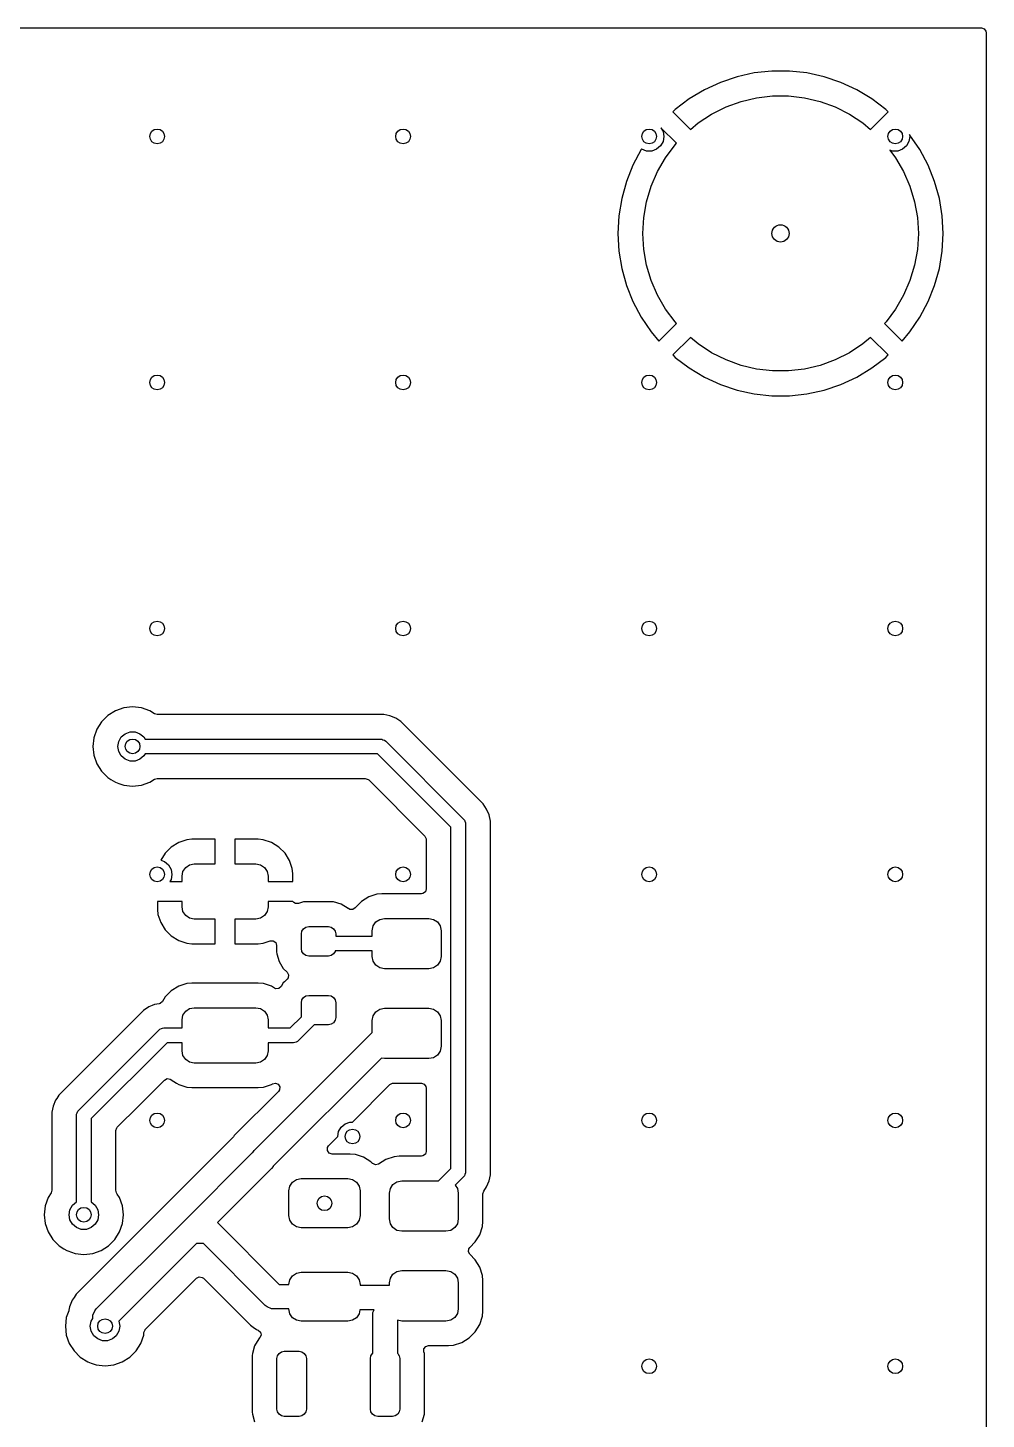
# Model space of a CAD drawing. Extents: x 4.39 to 6.32, y -5.3 to -3.37.
# Drawn here: x 5.553 to 6.32, y -4.48 to -3.366 of the extents above; entities that cross this region are included whole.
import ezdxf

# ---------------------------------------------------------------- set-up
doc = ezdxf.new("R2010")
doc.units = 0
doc.header["$MEASUREMENT"] = 0
doc.layers.add('BLACK', color=7, linetype='CONTINUOUS')

msp = doc.modelspace()

# ---------------------------------------------------------------- linework, layer by layer
at = {"layer": 'BLACK', "linetype": 'CONTINUOUS'}
for p, q in [((4.3945, -3.3662), (6.3158, -3.3662)), ((6.3158, -3.3662), (6.3181, -3.3669)), ((6.3181, -3.3669), (6.3195, -3.3689)), ((6.3195, -3.3689), (6.3197, -3.3701)), ((6.3197, -3.3701), (6.3197, -5.2914)), ((6.1203, -3.4053), (6.107, -3.4098)), ((6.1341, -3.4023), (6.1203, -3.4053)), ((6.1203, -3.4053), (6.1203, -3.4053)), ((6.1481, -3.4008), (6.1341, -3.4023)), ((6.1622, -3.4008), (6.1481, -3.4008)), ((6.1762, -3.4023), (6.1622, -3.4008)), ((6.1899, -3.4053), (6.1762, -3.4023)), ((6.1762, -3.4023), (6.1762, -3.4023)), ((6.2033, -3.4098), (6.1899, -3.4053)), ((6.0942, -3.4158), (6.0821, -3.423)), ((6.107, -3.4098), (6.0942, -3.4158)), ((6.2161, -3.4158), (6.2033, -3.4098)), ((6.2281, -3.423), (6.2161, -3.4158)), ((6.0821, -3.423), (6.0709, -3.4315)), ((6.0821, -3.423), (6.0821, -3.423)), ((6.1, -3.4352), (6.1115, -3.4295)), ((6.1115, -3.4295), (6.1235, -3.4251)), ((6.1235, -3.4251), (6.136, -3.4221)), ((6.136, -3.4221), (6.1487, -3.4207)), ((6.1487, -3.4207), (6.1615, -3.4207)), ((6.1615, -3.4207), (6.1743, -3.4221)), ((6.1743, -3.4221), (6.1867, -3.4251)), ((6.1867, -3.4251), (6.1988, -3.4295)), ((6.1988, -3.4295), (6.2102, -3.4352)), ((6.2394, -3.4315), (6.2281, -3.423)), ((6.2281, -3.423), (6.2281, -3.423)), ((6.0709, -3.4315), (6.0689, -3.4334)), ((6.0689, -3.4334), (6.0831, -3.4475)), ((6.0709, -3.4315), (6.0709, -3.4315)), ((6.0893, -3.4423), (6.1, -3.4352)), ((6.2102, -3.4352), (6.2209, -3.4423)), ((6.2272, -3.4475), (6.2413, -3.4334)), ((6.2413, -3.4334), (6.2394, -3.4315)), ((6.0719, -3.4586), (6.0593, -3.4461)), ((6.0593, -3.4461), (6.0611, -3.4491)), ((6.0611, -3.4491), (6.0618, -3.4531)), ((6.0831, -3.4475), (6.0893, -3.4423)), ((6.2209, -3.4423), (6.2272, -3.4475)), ((6.2587, -3.452), (6.2584, -3.4516)), ((6.2584, -3.4516), (6.2587, -3.4531)), ((6.2666, -3.4636), (6.2587, -3.452)), ((6.2587, -3.452), (6.2587, -3.452)), ((6.059, -3.4607), (6.0559, -3.4634)), ((6.0611, -3.4572), (6.059, -3.4607)), ((6.0618, -3.4531), (6.0611, -3.4572)), ((6.063, -3.4701), (6.0707, -3.4599)), ((6.0707, -3.4599), (6.0719, -3.4586)), ((6.2559, -3.4607), (6.2528, -3.4634)), ((6.2579, -3.4572), (6.2559, -3.4607)), ((6.2587, -3.4531), (6.2579, -3.4572)), ((6.0436, -3.4636), (6.037, -3.4761)), ((6.0439, -3.4632), (6.0436, -3.4636)), ((6.0441, -3.4634), (6.0439, -3.4632)), ((6.0479, -3.4648), (6.0441, -3.4634)), ((6.0521, -3.4648), (6.0479, -3.4648)), ((6.0559, -3.4634), (6.0521, -3.4648)), ((6.0566, -3.4812), (6.063, -3.4701)), ((6.2448, -3.4648), (6.2427, -3.464)), ((6.2427, -3.464), (6.2472, -3.4701)), ((6.2489, -3.4648), (6.2448, -3.4648)), ((6.2472, -3.4701), (6.2536, -3.4812)), ((6.2528, -3.4634), (6.2489, -3.4648)), ((6.2732, -3.4761), (6.2666, -3.4636)), ((6.037, -3.4761), (6.0318, -3.4892)), ((6.0515, -3.493), (6.0566, -3.4812)), ((6.2536, -3.4812), (6.2587, -3.493)), ((6.2784, -3.4892), (6.2732, -3.4761)), ((6.0318, -3.4892), (6.028, -3.5027)), ((6.0318, -3.4892), (6.0318, -3.4892)), ((6.0479, -3.5053), (6.0515, -3.493)), ((6.2587, -3.493), (6.2624, -3.5053)), ((6.2822, -3.5027), (6.2784, -3.4892)), ((6.2784, -3.4892), (6.2784, -3.4892)), ((6.028, -3.5027), (6.0258, -3.5166)), ((6.0456, -3.5179), (6.0479, -3.5053)), ((6.2624, -3.5053), (6.2646, -3.5179)), ((6.2845, -3.5166), (6.2822, -3.5027)), ((6.0258, -3.5166), (6.025, -3.5307)), ((6.0449, -3.5307), (6.0456, -3.5179)), ((6.2646, -3.5179), (6.2654, -3.5307)), ((6.2852, -3.5307), (6.2845, -3.5166)), ((6.025, -3.5307), (6.0258, -3.5448)), ((6.0456, -3.5435), (6.0449, -3.5307)), ((6.2654, -3.5307), (6.2646, -3.5435)), ((6.2845, -3.5448), (6.2852, -3.5307)), ((6.0258, -3.5448), (6.028, -3.5587)), ((6.0479, -3.5561), (6.0456, -3.5435)), ((6.2646, -3.5435), (6.2624, -3.5561)), ((6.2822, -3.5587), (6.2845, -3.5448)), ((6.028, -3.5587), (6.0318, -3.5723)), ((6.0515, -3.5684), (6.0479, -3.5561)), ((6.2624, -3.5561), (6.2587, -3.5684)), ((6.2784, -3.5723), (6.2822, -3.5587)), ((6.0318, -3.5723), (6.0318, -3.5723)), ((6.0318, -3.5723), (6.037, -3.5853)), ((6.0566, -3.5802), (6.0515, -3.5684)), ((6.2587, -3.5684), (6.2536, -3.5802)), ((6.2732, -3.5853), (6.2784, -3.5723)), ((6.2784, -3.5723), (6.2784, -3.5723)), ((6.037, -3.5853), (6.0436, -3.5978)), ((6.063, -3.5913), (6.0566, -3.5802)), ((6.2536, -3.5802), (6.2472, -3.5913)), ((6.2666, -3.5978), (6.2732, -3.5853)), ((6.0707, -3.6016), (6.063, -3.5913)), ((6.2472, -3.5913), (6.2396, -3.6016)), ((6.0436, -3.5978), (6.0515, -3.6094)), ((6.0578, -3.6169), (6.0719, -3.6028)), ((6.0719, -3.6028), (6.0707, -3.6016)), ((6.2396, -3.6016), (6.2384, -3.6028)), ((6.2384, -3.6028), (6.2524, -3.6169)), ((6.2587, -3.6094), (6.2666, -3.5978)), ((6.0515, -3.6094), (6.0515, -3.6094)), ((6.0515, -3.6094), (6.0578, -3.6169)), ((6.0831, -3.6139), (6.0689, -3.628)), ((6.0893, -3.6191), (6.0831, -3.6139)), ((6.2272, -3.6139), (6.2209, -3.6191)), ((6.2413, -3.628), (6.2272, -3.6139)), ((6.2524, -3.6169), (6.2587, -3.6094)), ((6.2587, -3.6094), (6.2587, -3.6094)), ((6.0689, -3.628), (6.0709, -3.6299)), ((6.0709, -3.6299), (6.0821, -3.6384)), ((6.1, -3.6262), (6.0893, -3.6191)), ((6.1115, -3.6319), (6.1, -3.6262)), ((6.2102, -3.6262), (6.1988, -3.6319)), ((6.2209, -3.6191), (6.2102, -3.6262)), ((6.2281, -3.6384), (6.2394, -3.6299)), ((6.2394, -3.6299), (6.2413, -3.628)), ((6.0821, -3.6384), (6.0821, -3.6384)), ((6.0821, -3.6384), (6.0942, -3.6457)), ((6.1235, -3.6363), (6.1115, -3.6319)), ((6.136, -3.6393), (6.1235, -3.6363)), ((6.1487, -3.6408), (6.136, -3.6393)), ((6.1615, -3.6408), (6.1487, -3.6408)), ((6.1743, -3.6393), (6.1615, -3.6408)), ((6.1867, -3.6363), (6.1743, -3.6393)), ((6.1988, -3.6319), (6.1867, -3.6363)), ((6.2161, -3.6457), (6.2281, -3.6384)), ((6.2281, -3.6384), (6.2281, -3.6384)), ((6.0942, -3.6457), (6.107, -3.6516)), ((6.107, -3.6516), (6.1203, -3.6561)), ((6.1899, -3.6561), (6.2033, -3.6516)), ((6.2033, -3.6516), (6.2161, -3.6457)), ((6.1203, -3.6561), (6.1341, -3.6591)), ((6.1341, -3.6591), (6.1341, -3.6591)), ((6.1341, -3.6591), (6.1481, -3.6606)), ((6.1481, -3.6606), (6.1622, -3.6606)), ((6.1622, -3.6606), (6.1762, -3.6591)), ((6.1762, -3.6591), (6.1899, -3.6561)), ((6.1899, -3.6561), (6.1899, -3.6561)), ((5.6168, -3.9165), (5.6118, -3.9216)), ((5.6229, -3.9128), (5.6168, -3.9165)), ((5.6296, -3.9104), (5.6229, -3.9128)), ((5.6229, -3.9128), (5.6229, -3.9128)), ((5.6366, -3.9096), (5.6296, -3.9104)), ((5.6296, -3.9104), (5.6296, -3.9104)), ((5.6437, -3.9104), (5.6366, -3.9096)), ((5.6504, -3.9128), (5.6437, -3.9104)), ((5.6437, -3.9104), (5.6437, -3.9104)), ((5.6541, -3.9151), (5.6504, -3.9128)), ((5.6562, -3.9157), (5.6541, -3.9151)), ((5.8376, -3.9157), (5.6562, -3.9157)), ((5.8425, -3.9167), (5.8376, -3.9157)), ((5.8472, -3.9186), (5.8425, -3.9167)), ((5.8425, -3.9167), (5.8425, -3.9167)), ((5.8425, -3.9167), (5.8425, -3.9167)), ((5.8481, -3.9193), (5.8472, -3.9186)), ((5.8514, -3.9214), (5.8481, -3.9193)), ((5.608, -3.9276), (5.6057, -3.9343)), ((5.6118, -3.9216), (5.608, -3.9276)), ((5.608, -3.9276), (5.608, -3.9276)), ((5.6307, -3.9311), (5.6346, -3.9297)), ((5.6346, -3.9297), (5.6387, -3.9297)), ((5.6387, -3.9297), (5.6425, -3.9311)), ((5.9171, -3.9872), (5.8514, -3.9214)), ((5.6057, -3.9343), (5.6049, -3.9413)), ((5.6049, -3.9413), (5.6057, -3.9484)), ((5.6057, -3.9343), (5.6057, -3.9343)), ((5.6248, -3.9413), (5.6255, -3.9373)), ((5.6255, -3.9454), (5.6248, -3.9413)), ((5.6255, -3.9373), (5.6276, -3.9337)), ((5.6276, -3.9337), (5.6307, -3.9311)), ((5.6425, -3.9311), (5.6457, -3.9337)), ((5.6457, -3.9337), (5.6466, -3.9354)), ((5.6466, -3.9354), (5.835, -3.9354)), ((5.835, -3.9354), (5.8362, -3.9355)), ((5.8362, -3.9355), (5.8369, -3.9359)), ((5.8369, -3.9359), (5.8383, -3.9364)), ((5.8383, -3.9364), (5.8392, -3.9372)), ((5.8392, -3.9372), (5.9014, -3.9994)), ((5.6057, -3.9484), (5.6057, -3.9484)), ((5.6057, -3.9484), (5.608, -3.9551)), ((5.6276, -3.9489), (5.6255, -3.9454)), ((5.6307, -3.9516), (5.6276, -3.9489)), ((5.6346, -3.953), (5.6307, -3.9516)), ((5.6387, -3.953), (5.6346, -3.953)), ((5.6425, -3.9516), (5.6387, -3.953)), ((5.6457, -3.9489), (5.6425, -3.9516)), ((5.6466, -3.9472), (5.6457, -3.9489)), ((5.8326, -3.9472), (5.6466, -3.9472)), ((5.8913, -4.006), (5.8326, -3.9472)), ((5.608, -3.9551), (5.608, -3.9551)), ((5.608, -3.9551), (5.6118, -3.9611)), ((5.6118, -3.9611), (5.6118, -3.9611)), ((5.6118, -3.9611), (5.6168, -3.9661)), ((5.6168, -3.9661), (5.6168, -3.9661)), ((5.6168, -3.9661), (5.6168, -3.9661)), ((5.6168, -3.9661), (5.6193, -3.9677)), ((5.6193, -3.9677), (5.6229, -3.9699)), ((5.6229, -3.9699), (5.6255, -3.9709)), ((5.6255, -3.9709), (5.6296, -3.9723)), ((5.6296, -3.9723), (5.6296, -3.9723)), ((5.6296, -3.9723), (5.6296, -3.9723)), ((5.6296, -3.9723), (5.6366, -3.9731)), ((5.6366, -3.9731), (5.6437, -3.9723)), ((5.6437, -3.9723), (5.6504, -3.9699)), ((5.6504, -3.9699), (5.6541, -3.9675)), ((5.6541, -3.9675), (5.6562, -3.9669)), ((5.6562, -3.9669), (5.8228, -3.9669)), ((5.8228, -3.9669), (5.8251, -3.9677)), ((5.8251, -3.9677), (5.8256, -3.9681)), ((5.8256, -3.9681), (5.8705, -4.013)), ((5.9199, -3.9914), (5.9171, -3.9872)), ((5.9219, -3.9961), (5.9199, -3.9914)), ((5.9229, -4.001), (5.9219, -3.9961)), ((5.8913, -4.2791), (5.8913, -4.006)), ((5.9014, -3.9994), (5.9022, -4.0003)), ((5.9022, -4.0003), (5.9025, -4.001)), ((5.9025, -4.001), (5.903, -4.0024)), ((5.903, -4.0024), (5.9031, -4.0035)), ((5.9031, -4.0035), (5.9031, -4.2816)), ((5.9229, -4.2841), (5.9229, -4.001)), ((5.6735, -4.0181), (5.6676, -4.0218)), ((5.68, -4.016), (5.6735, -4.0181)), ((5.6841, -4.0156), (5.68, -4.016)), ((5.68, -4.016), (5.68, -4.016)), ((5.7028, -4.0156), (5.6841, -4.0156)), ((5.7028, -4.0352), (5.7028, -4.0156)), ((5.7028, -4.0156), (5.7028, -4.0156)), ((5.7372, -4.0156), (5.7185, -4.0156)), ((5.7185, -4.0156), (5.7185, -4.0156)), ((5.7185, -4.0156), (5.7185, -4.0352)), ((5.7412, -4.016), (5.7372, -4.0156)), ((5.7478, -4.0181), (5.7412, -4.016)), ((5.7537, -4.0218), (5.7478, -4.0181)), ((5.8705, -4.013), (5.8716, -4.0152)), ((5.8716, -4.0152), (5.8716, -4.0158)), ((5.8716, -4.0158), (5.8716, -4.0553)), ((5.6627, -4.0266), (5.6592, -4.0324)), ((5.6676, -4.0218), (5.6627, -4.0266)), ((5.7586, -4.0266), (5.7537, -4.0218)), ((5.7622, -4.0325), (5.7586, -4.0266)), ((5.6592, -4.0324), (5.6622, -4.0335)), ((5.6622, -4.0335), (5.6653, -4.0361)), ((5.6653, -4.0361), (5.6674, -4.0397)), ((5.6674, -4.0397), (5.6681, -4.0437)), ((5.6762, -4.0451), (5.6769, -4.0413)), ((5.6769, -4.0413), (5.6791, -4.0381)), ((5.6791, -4.0381), (5.6823, -4.036)), ((5.6823, -4.036), (5.686, -4.0352)), ((5.686, -4.0352), (5.7028, -4.0352)), ((5.7185, -4.0352), (5.7352, -4.0352)), ((5.7352, -4.0352), (5.739, -4.036)), ((5.739, -4.036), (5.7422, -4.0381)), ((5.7422, -4.0381), (5.7443, -4.0413)), ((5.7443, -4.0413), (5.7451, -4.0451)), ((5.7644, -4.0391), (5.7622, -4.0325)), ((5.7648, -4.0431), (5.7644, -4.0391)), ((5.7644, -4.0391), (5.7644, -4.0391)), ((5.6674, -4.0477), (5.6664, -4.0495)), ((5.6664, -4.0495), (5.6762, -4.0495)), ((5.6681, -4.0437), (5.6674, -4.0477)), ((5.6762, -4.0495), (5.6762, -4.0451)), ((5.7451, -4.0451), (5.7451, -4.0495)), ((5.7451, -4.0495), (5.7648, -4.0495)), ((5.7648, -4.0495), (5.7648, -4.0431)), ((5.7648, -4.0495), (5.7648, -4.0495)), ((5.8256, -4.0618), (5.8197, -4.0654)), ((5.8322, -4.0596), (5.8256, -4.0618)), ((5.8362, -4.0592), (5.8322, -4.0596)), ((5.8322, -4.0596), (5.8322, -4.0596)), ((5.8677, -4.0592), (5.8362, -4.0592)), ((5.8689, -4.059), (5.8677, -4.0592)), ((5.8709, -4.0576), (5.8689, -4.059)), ((5.8716, -4.0553), (5.8709, -4.0576)), ((5.6762, -4.0653), (5.6565, -4.0653)), ((5.6565, -4.0653), (5.6565, -4.0653)), ((5.6565, -4.0653), (5.6565, -4.0717)), ((5.6565, -4.0717), (5.6569, -4.0757)), ((5.6762, -4.0697), (5.6762, -4.0653)), ((5.6769, -4.0735), (5.6762, -4.0697)), ((5.6791, -4.0766), (5.6769, -4.0735)), ((5.7443, -4.0735), (5.7422, -4.0766)), ((5.7451, -4.0697), (5.7443, -4.0735)), ((5.7648, -4.0653), (5.7451, -4.0653)), ((5.7451, -4.0653), (5.7451, -4.0697)), ((5.7656, -4.0661), (5.7648, -4.0653)), ((5.767, -4.067), (5.7656, -4.0661)), ((5.7694, -4.067), (5.767, -4.067)), ((5.7735, -4.0658), (5.7694, -4.067)), ((5.7745, -4.0658), (5.7735, -4.0658)), ((5.7735, -4.0658), (5.7735, -4.0658)), ((5.775, -4.0657), (5.7745, -4.0658)), ((5.7959, -4.0657), (5.775, -4.0657)), ((5.7964, -4.0658), (5.7959, -4.0657)), ((5.7973, -4.0658), (5.7964, -4.0658)), ((5.8036, -4.0676), (5.7973, -4.0658)), ((5.7973, -4.0658), (5.7973, -4.0658)), ((5.7973, -4.0658), (5.7973, -4.0658)), ((5.809, -4.0709), (5.8036, -4.0676)), ((5.8091, -4.0709), (5.809, -4.0709)), ((5.8093, -4.0711), (5.8091, -4.0709)), ((5.8094, -4.071), (5.8093, -4.0711)), ((5.8104, -4.0717), (5.8094, -4.071)), ((5.8128, -4.0718), (5.8104, -4.0717)), ((5.8147, -4.0705), (5.8128, -4.0718)), ((5.8148, -4.0704), (5.8147, -4.0705)), ((5.8147, -4.0705), (5.8147, -4.0705)), ((5.8147, -4.0705), (5.8147, -4.0705)), ((5.8149, -4.0703), (5.8148, -4.0704)), ((5.8197, -4.0654), (5.8149, -4.0703)), ((5.6569, -4.0757), (5.6569, -4.0757)), ((5.6569, -4.0757), (5.6591, -4.0822)), ((5.6591, -4.0822), (5.6627, -4.0881)), ((5.6823, -4.0788), (5.6791, -4.0766)), ((5.686, -4.0795), (5.6823, -4.0788)), ((5.7028, -4.0795), (5.686, -4.0795)), ((5.7028, -4.0992), (5.7028, -4.0795)), ((5.7352, -4.0795), (5.7185, -4.0795)), ((5.7185, -4.0795), (5.7185, -4.0992)), ((5.739, -4.0788), (5.7352, -4.0795)), ((5.7422, -4.0766), (5.739, -4.0788)), ((5.7734, -4.0872), (5.7753, -4.0859)), ((5.7753, -4.0859), (5.7776, -4.0854)), ((5.7776, -4.0854), (5.7933, -4.0854)), ((5.7933, -4.0854), (5.7956, -4.0859)), ((5.7956, -4.0859), (5.7975, -4.0872)), ((5.8283, -4.0888), (5.8291, -4.085)), ((5.8291, -4.085), (5.8312, -4.0818)), ((5.8312, -4.0818), (5.8344, -4.0797)), ((5.8344, -4.0797), (5.8382, -4.0789)), ((5.8382, -4.0789), (5.8736, -4.0789)), ((5.8736, -4.0789), (5.8774, -4.0797)), ((5.8774, -4.0797), (5.8806, -4.0818)), ((5.8806, -4.0818), (5.8827, -4.085)), ((5.8827, -4.085), (5.8835, -4.0888)), ((5.6627, -4.0881), (5.6676, -4.093)), ((5.6676, -4.093), (5.6735, -4.0966)), ((5.6735, -4.0966), (5.68, -4.0988)), ((5.7412, -4.0988), (5.7468, -4.097)), ((5.7468, -4.097), (5.7492, -4.0969)), ((5.7492, -4.0969), (5.7512, -4.0983)), ((5.7717, -4.0913), (5.7721, -4.0891)), ((5.7717, -4.1031), (5.7717, -4.0913)), ((5.7721, -4.0891), (5.7734, -4.0872)), ((5.7975, -4.0872), (5.7988, -4.0891)), ((5.7988, -4.0891), (5.7992, -4.0913)), ((5.7992, -4.0913), (5.7992, -4.0932)), ((5.7992, -4.0932), (5.8283, -4.0932)), ((5.8283, -4.0932), (5.8283, -4.0888)), ((5.8835, -4.0888), (5.8835, -4.1094)), ((5.68, -4.0988), (5.6841, -4.0992)), ((5.6841, -4.0992), (5.7028, -4.0992)), ((5.7028, -4.0992), (5.7028, -4.0992)), ((5.7185, -4.0992), (5.7185, -4.0992)), ((5.7185, -4.0992), (5.7372, -4.0992)), ((5.7372, -4.0992), (5.7412, -4.0988)), ((5.7412, -4.0988), (5.7412, -4.0988)), ((5.7512, -4.0983), (5.7519, -4.1006)), ((5.7519, -4.1006), (5.7519, -4.1007)), ((5.7519, -4.1007), (5.7519, -4.1057)), ((5.7519, -4.1057), (5.7521, -4.1072)), ((5.7521, -4.1072), (5.7521, -4.1072)), ((5.7521, -4.1072), (5.7521, -4.1072)), ((5.7521, -4.1072), (5.7539, -4.1134)), ((5.7721, -4.1054), (5.7717, -4.1031)), ((5.7734, -4.1073), (5.7721, -4.1054)), ((5.7753, -4.1086), (5.7734, -4.1073)), ((5.7776, -4.1091), (5.7753, -4.1086)), ((5.7933, -4.1091), (5.7776, -4.1091)), ((5.7956, -4.1086), (5.7933, -4.1091)), ((5.7975, -4.1073), (5.7956, -4.1086)), ((5.7988, -4.1054), (5.7975, -4.1073)), ((5.8283, -4.105), (5.7988, -4.105)), ((5.7988, -4.105), (5.7988, -4.1054)), ((5.8283, -4.1094), (5.8283, -4.105)), ((5.7539, -4.1134), (5.7572, -4.119)), ((5.7572, -4.119), (5.7602, -4.122)), ((5.8291, -4.1132), (5.8283, -4.1094)), ((5.8312, -4.1164), (5.8291, -4.1132)), ((5.8344, -4.1185), (5.8312, -4.1164)), ((5.8382, -4.1193), (5.8344, -4.1185)), ((5.8736, -4.1193), (5.8382, -4.1193)), ((5.8774, -4.1185), (5.8736, -4.1193)), ((5.8806, -4.1164), (5.8774, -4.1185)), ((5.8827, -4.1132), (5.8806, -4.1164)), ((5.8835, -4.1094), (5.8827, -4.1132)), ((5.68, -4.1311), (5.6735, -4.1333)), ((5.6841, -4.1307), (5.68, -4.1311)), ((5.68, -4.1311), (5.68, -4.1311)), ((5.7372, -4.1307), (5.6841, -4.1307)), ((5.7413, -4.1311), (5.7372, -4.1307)), ((5.7478, -4.1333), (5.7413, -4.1311)), ((5.7413, -4.1311), (5.7413, -4.1311)), ((5.7572, -4.1306), (5.7555, -4.1334)), ((5.7581, -4.1297), (5.7572, -4.1306)), ((5.7602, -4.1276), (5.7581, -4.1297)), ((5.7602, -4.122), (5.7613, -4.1242)), ((5.761, -4.1266), (5.7602, -4.1276)), ((5.7613, -4.1242), (5.761, -4.1266)), ((5.6627, -4.1418), (5.6605, -4.1454)), ((5.6676, -4.1369), (5.6627, -4.1418)), ((5.6735, -4.1333), (5.6676, -4.1369)), ((5.7501, -4.1347), (5.7478, -4.1333)), ((5.7513, -4.1352), (5.7501, -4.1347)), ((5.7537, -4.135), (5.7513, -4.1352)), ((5.7555, -4.1334), (5.7537, -4.135)), ((5.7721, -4.1442), (5.7734, -4.1423)), ((5.7734, -4.1423), (5.7753, -4.141)), ((5.7753, -4.141), (5.7776, -4.1406)), ((5.7776, -4.1406), (5.7933, -4.1406)), ((5.7933, -4.1406), (5.7956, -4.141)), ((5.7956, -4.141), (5.7975, -4.1423)), ((5.7975, -4.1423), (5.7988, -4.1442)), ((5.6454, -4.1526), (5.5777, -4.2203)), ((5.6496, -4.1498), (5.6454, -4.1526)), ((5.6523, -4.1487), (5.6496, -4.1498)), ((5.6542, -4.1479), (5.6523, -4.1487)), ((5.6579, -4.1472), (5.6542, -4.1479)), ((5.6586, -4.147), (5.6579, -4.1472)), ((5.6605, -4.1454), (5.6586, -4.147)), ((5.6769, -4.1565), (5.6791, -4.1533)), ((5.6791, -4.1533), (5.6823, -4.1511)), ((5.6823, -4.1511), (5.686, -4.1504)), ((5.686, -4.1504), (5.7352, -4.1504)), ((5.7352, -4.1504), (5.739, -4.1511)), ((5.739, -4.1511), (5.7422, -4.1533)), ((5.7422, -4.1533), (5.7443, -4.1565)), ((5.7717, -4.1465), (5.7721, -4.1442)), ((5.7717, -4.1578), (5.7717, -4.1465)), ((5.7988, -4.1442), (5.7992, -4.1465)), ((5.7992, -4.1465), (5.7992, -4.1583)), ((5.8312, -4.1537), (5.8344, -4.1515)), ((5.8344, -4.1515), (5.8382, -4.1508)), ((5.8382, -4.1508), (5.8736, -4.1508)), ((5.8736, -4.1508), (5.8774, -4.1515)), ((5.8774, -4.1515), (5.8806, -4.1537)), ((5.6762, -4.1602), (5.6769, -4.1565)), ((5.6762, -4.1666), (5.6762, -4.1602)), ((5.7443, -4.1565), (5.7451, -4.1602)), ((5.7451, -4.1602), (5.7451, -4.1666)), ((5.7628, -4.1666), (5.7717, -4.1578)), ((5.782, -4.1642), (5.7694, -4.1767)), ((5.7933, -4.1642), (5.782, -4.1642)), ((5.7956, -4.1637), (5.7933, -4.1642)), ((5.7975, -4.1624), (5.7956, -4.1637)), ((5.7988, -4.1605), (5.7975, -4.1624)), ((5.7992, -4.1583), (5.7988, -4.1605)), ((5.8283, -4.1606), (5.8291, -4.1569)), ((5.8283, -4.1703), (5.8283, -4.1606)), ((5.8291, -4.1569), (5.8312, -4.1537)), ((5.8806, -4.1537), (5.8827, -4.1569)), ((5.8827, -4.1569), (5.8835, -4.1606)), ((5.8835, -4.1606), (5.8835, -4.1813)), ((5.5935, -4.2324), (5.6575, -4.1684)), ((5.6575, -4.1684), (5.6584, -4.1676)), ((5.6584, -4.1676), (5.6597, -4.1671)), ((5.6597, -4.1671), (5.6606, -4.1667)), ((5.6606, -4.1667), (5.6617, -4.1666)), ((5.6617, -4.1666), (5.6762, -4.1666)), ((5.734, -4.2647), (5.8283, -4.1703)), ((5.7451, -4.1666), (5.7628, -4.1666)), ((5.6642, -4.1784), (5.6035, -4.2391)), ((5.6762, -4.1784), (5.6642, -4.1784)), ((5.6762, -4.1848), (5.6762, -4.1784)), ((5.6769, -4.1886), (5.6762, -4.1848)), ((5.7451, -4.1848), (5.7443, -4.1886)), ((5.7653, -4.1784), (5.7451, -4.1784)), ((5.7451, -4.1784), (5.7451, -4.1848)), ((5.7664, -4.1783), (5.7653, -4.1784)), ((5.7674, -4.1779), (5.7664, -4.1783)), ((5.7685, -4.1774), (5.7674, -4.1779)), ((5.7694, -4.1767), (5.7685, -4.1774)), ((5.8827, -4.1851), (5.8806, -4.1883)), ((5.8835, -4.1813), (5.8827, -4.1851)), ((5.6791, -4.1918), (5.6769, -4.1886)), ((5.6823, -4.1939), (5.6791, -4.1918)), ((5.686, -4.1947), (5.6823, -4.1939)), ((5.7352, -4.1947), (5.686, -4.1947)), ((5.739, -4.1939), (5.7352, -4.1947)), ((5.7422, -4.1918), (5.739, -4.1939)), ((5.7443, -4.1886), (5.7422, -4.1918)), ((5.8358, -4.1907), (5.7492, -4.2773)), ((5.8382, -4.1911), (5.8358, -4.1907)), ((5.8736, -4.1911), (5.8382, -4.1911)), ((5.8774, -4.1904), (5.8736, -4.1911)), ((5.8806, -4.1883), (5.8774, -4.1904)), ((5.6413, -4.2291), (5.6622, -4.2083)), ((5.6622, -4.2083), (5.6643, -4.2072)), ((5.6643, -4.2072), (5.6667, -4.2076)), ((5.6667, -4.2076), (5.6674, -4.2081)), ((5.6674, -4.2081), (5.6674, -4.208)), ((5.6674, -4.208), (5.6676, -4.2082)), ((5.6676, -4.2082), (5.6717, -4.2107)), ((5.5777, -4.2203), (5.5759, -4.223)), ((5.6717, -4.2107), (5.6735, -4.2118)), ((5.6735, -4.2118), (5.68, -4.214)), ((5.68, -4.214), (5.6841, -4.2144)), ((5.6841, -4.2144), (5.7372, -4.2144)), ((5.7535, -4.2174), (5.718, -4.2528)), ((5.7372, -4.2144), (5.7413, -4.214)), ((5.7372, -4.2144), (5.7372, -4.2144)), ((5.7413, -4.214), (5.7478, -4.2118)), ((5.7413, -4.214), (5.7413, -4.214)), ((5.7413, -4.214), (5.7413, -4.214)), ((5.7478, -4.2118), (5.7482, -4.2116)), ((5.7482, -4.2116), (5.7487, -4.2113)), ((5.7487, -4.2113), (5.751, -4.2107)), ((5.751, -4.2107), (5.7532, -4.2116)), ((5.7532, -4.2116), (5.7545, -4.2137)), ((5.7543, -4.2161), (5.7535, -4.2174)), ((5.7545, -4.2137), (5.7543, -4.2161)), ((5.8125, -4.2419), (5.8424, -4.212)), ((5.8424, -4.212), (5.8445, -4.2109)), ((5.8445, -4.2109), (5.8452, -4.2108)), ((5.8452, -4.2108), (5.8677, -4.2108)), ((5.8677, -4.2108), (5.87, -4.2116)), ((5.87, -4.2116), (5.8714, -4.2135)), ((5.8714, -4.2135), (5.8716, -4.2147)), ((5.8716, -4.2147), (5.8716, -4.2654)), ((5.573, -4.2291), (5.572, -4.2341)), ((5.5749, -4.2245), (5.573, -4.2291)), ((5.573, -4.2291), (5.573, -4.2291)), ((5.5759, -4.223), (5.5749, -4.2245)), ((5.6244, -4.2461), (5.6413, -4.2291)), ((5.572, -4.2341), (5.572, -4.2965)), ((5.5917, -4.2366), (5.5918, -4.2355)), ((5.5917, -4.3059), (5.5917, -4.2366)), ((5.5918, -4.2355), (5.5922, -4.2346)), ((5.5922, -4.2346), (5.5927, -4.2333)), ((5.5927, -4.2333), (5.5935, -4.2324)), ((5.6035, -4.2391), (5.6035, -4.3059)), ((5.8067, -4.2433), (5.8105, -4.2419)), ((5.8105, -4.2419), (5.8125, -4.2419)), ((5.6232, -4.2488), (5.624, -4.2465)), ((5.6232, -4.2965), (5.6232, -4.2488)), ((5.624, -4.2465), (5.6244, -4.2461)), ((5.7174, -4.2537), (5.7169, -4.2543)), ((5.718, -4.2528), (5.7174, -4.2537)), ((5.7935, -4.2609), (5.8008, -4.2536)), ((5.8008, -4.2535), (5.8015, -4.2495)), ((5.8008, -4.2536), (5.8008, -4.2535)), ((5.8015, -4.2495), (5.8036, -4.246)), ((5.8036, -4.246), (5.8067, -4.2433)), ((5.7169, -4.2543), (5.6648, -4.3064)), ((5.7328, -4.2662), (5.734, -4.2647)), ((5.7926, -4.2624), (5.7935, -4.2609)), ((5.7926, -4.2648), (5.7926, -4.2624)), ((5.794, -4.2668), (5.7926, -4.2648)), ((5.6767, -4.3224), (5.7327, -4.2664)), ((5.7327, -4.2664), (5.7328, -4.2662)), ((5.7328, -4.2662), (5.7328, -4.2662)), ((5.7963, -4.2675), (5.794, -4.2668)), ((5.8108, -4.2675), (5.7963, -4.2675)), ((5.8149, -4.2679), (5.8108, -4.2675)), ((5.8214, -4.2701), (5.8149, -4.2679)), ((5.8273, -4.2737), (5.8214, -4.2701)), ((5.8286, -4.275), (5.8273, -4.2737)), ((5.8288, -4.2752), (5.8286, -4.275)), ((5.831, -4.2761), (5.8288, -4.2752)), ((5.8334, -4.2756), (5.831, -4.2761)), ((5.8394, -4.2719), (5.8334, -4.2756)), ((5.846, -4.2697), (5.8394, -4.2719)), ((5.85, -4.2693), (5.846, -4.2697)), ((5.846, -4.2697), (5.846, -4.2697)), ((5.8677, -4.2693), (5.85, -4.2693)), ((5.8689, -4.2691), (5.8677, -4.2693)), ((5.8709, -4.2677), (5.8689, -4.2691)), ((5.8716, -4.2654), (5.8709, -4.2677)), ((5.7479, -4.279), (5.7045, -4.3224)), ((5.7491, -4.2775), (5.7479, -4.279)), ((5.7492, -4.2773), (5.7491, -4.2775)), ((5.7677, -4.288), (5.7715, -4.2872)), ((5.7715, -4.2872), (5.8089, -4.2872)), ((5.8089, -4.2872), (5.8126, -4.288)), ((5.8815, -4.289), (5.8913, -4.2791)), ((5.9014, -4.2858), (5.8947, -4.2924)), ((5.9022, -4.2849), (5.9014, -4.2858)), ((5.9025, -4.284), (5.9022, -4.2849)), ((5.903, -4.2827), (5.9025, -4.284)), ((5.9031, -4.2816), (5.903, -4.2827)), ((5.9219, -4.2891), (5.9229, -4.2841)), ((5.572, -4.2965), (5.5714, -4.2986)), ((5.6238, -4.2986), (5.6232, -4.2965)), ((5.7616, -4.297), (5.7624, -4.2933)), ((5.7616, -4.3167), (5.7616, -4.297)), ((5.7624, -4.2933), (5.7645, -4.2901)), ((5.7645, -4.2901), (5.7677, -4.288)), ((5.8126, -4.288), (5.8158, -4.2901)), ((5.8158, -4.2901), (5.818, -4.2933)), ((5.818, -4.2933), (5.8187, -4.297)), ((5.8187, -4.297), (5.8187, -4.3167)), ((5.8421, -4.2988), (5.8429, -4.2951)), ((5.8429, -4.2951), (5.845, -4.2919)), ((5.845, -4.2919), (5.8482, -4.2897)), ((5.8482, -4.2897), (5.852, -4.289)), ((5.852, -4.289), (5.8815, -4.289)), ((5.8947, -4.2924), (5.8965, -4.2951)), ((5.8965, -4.2951), (5.8972, -4.2988)), ((5.9169, -4.2994), (5.9176, -4.2972)), ((5.9176, -4.2972), (5.9199, -4.2937)), ((5.9199, -4.2937), (5.9219, -4.2891)), ((5.5667, -4.3091), (5.5659, -4.3161)), ((5.5691, -4.3024), (5.5667, -4.3091)), ((5.5667, -4.3091), (5.5667, -4.3091)), ((5.5714, -4.2986), (5.5691, -4.3024)), ((5.5691, -4.3024), (5.5691, -4.3024)), ((5.5865, -4.3121), (5.5886, -4.3085)), ((5.5886, -4.3085), (5.5917, -4.3059)), ((5.6648, -4.3064), (5.5916, -4.3796)), ((5.6035, -4.3059), (5.6067, -4.3085)), ((5.6067, -4.3085), (5.6087, -4.3121)), ((5.6244, -4.2996), (5.6238, -4.2986)), ((5.6262, -4.3024), (5.6244, -4.2996)), ((5.6286, -4.3091), (5.6262, -4.3024)), ((5.6294, -4.3161), (5.6286, -4.3091)), ((5.8421, -4.3195), (5.8421, -4.2988)), ((5.8972, -4.2988), (5.8972, -4.3195)), ((5.9169, -4.3215), (5.9169, -4.2994)), ((5.5659, -4.3161), (5.5667, -4.3232)), ((5.5858, -4.3161), (5.5865, -4.3121)), ((5.5865, -4.3202), (5.5858, -4.3161)), ((5.5886, -4.3237), (5.5865, -4.3202)), ((5.6087, -4.3202), (5.6067, -4.3237)), ((5.6087, -4.3121), (5.6094, -4.3161)), ((5.6094, -4.3161), (5.6087, -4.3202)), ((5.6286, -4.3232), (5.6294, -4.3161)), ((5.7624, -4.3205), (5.7616, -4.3167)), ((5.7645, -4.3237), (5.7624, -4.3205)), ((5.818, -4.3205), (5.8158, -4.3237)), ((5.8187, -4.3167), (5.818, -4.3205)), ((5.8429, -4.3233), (5.8421, -4.3195)), ((5.8972, -4.3195), (5.8965, -4.3233)), ((5.5667, -4.3232), (5.5667, -4.3232)), ((5.5667, -4.3232), (5.5691, -4.3299)), ((5.5691, -4.3299), (5.5691, -4.3299)), ((5.5691, -4.3299), (5.5728, -4.3359)), ((5.5917, -4.3264), (5.5886, -4.3237)), ((5.5956, -4.3278), (5.5917, -4.3264)), ((5.5997, -4.3278), (5.5956, -4.3278)), ((5.6035, -4.3264), (5.5997, -4.3278)), ((5.6067, -4.3237), (5.6035, -4.3264)), ((5.6076, -4.3915), (5.6767, -4.3224)), ((5.6224, -4.3359), (5.6262, -4.3299)), ((5.6262, -4.3299), (5.6286, -4.3232)), ((5.7045, -4.3224), (5.7539, -4.3719)), ((5.7677, -4.3258), (5.7645, -4.3237)), ((5.7715, -4.3266), (5.7677, -4.3258)), ((5.8089, -4.3266), (5.7715, -4.3266)), ((5.8126, -4.3258), (5.8089, -4.3266)), ((5.8158, -4.3237), (5.8126, -4.3258)), ((5.845, -4.3264), (5.8429, -4.3233)), ((5.8482, -4.3286), (5.845, -4.3264)), ((5.852, -4.3293), (5.8482, -4.3286)), ((5.8874, -4.3293), (5.852, -4.3293)), ((5.8912, -4.3286), (5.8874, -4.3293)), ((5.8944, -4.3264), (5.8912, -4.3286)), ((5.8965, -4.3233), (5.8944, -4.3264)), ((5.9144, -4.3321), (5.9165, -4.3255)), ((5.9165, -4.3255), (5.9169, -4.3215)), ((5.5728, -4.3359), (5.5728, -4.3359)), ((5.5728, -4.3359), (5.5779, -4.3409)), ((5.5779, -4.3409), (5.5779, -4.3409)), ((5.5779, -4.3409), (5.5779, -4.3409)), ((5.5779, -4.3409), (5.5816, -4.3433)), ((5.6114, -4.3447), (5.6174, -4.3409)), ((5.6174, -4.3409), (5.6224, -4.3359)), ((5.6877, -4.3392), (5.6257, -4.4013)), ((5.6934, -4.3392), (5.6877, -4.3392)), ((5.7428, -4.3887), (5.6934, -4.3392)), ((5.9056, -4.3433), (5.9064, -4.3423)), ((5.9064, -4.3423), (5.9107, -4.3379)), ((5.9107, -4.3379), (5.9144, -4.3321)), ((5.5816, -4.3433), (5.5839, -4.3447)), ((5.5839, -4.3447), (5.5849, -4.3451)), ((5.5849, -4.3451), (5.5906, -4.3471)), ((5.5906, -4.3471), (5.5906, -4.3471)), ((5.5906, -4.3471), (5.5906, -4.3471)), ((5.5906, -4.3471), (5.5976, -4.3479)), ((5.5976, -4.3479), (5.6047, -4.3471)), ((5.6047, -4.3471), (5.6114, -4.3447)), ((5.9053, -4.3457), (5.9056, -4.3433)), ((5.9064, -4.3478), (5.9053, -4.3457)), ((5.9107, -4.3522), (5.9064, -4.3478)), ((5.9144, -4.3581), (5.9107, -4.3522)), ((5.7624, -4.3681), (5.7645, -4.3649)), ((5.7645, -4.3649), (5.7677, -4.3628)), ((5.7677, -4.3628), (5.7715, -4.362)), ((5.7715, -4.362), (5.8089, -4.362)), ((5.8089, -4.362), (5.8126, -4.3628)), ((5.8126, -4.3628), (5.8158, -4.3649)), ((5.8158, -4.3649), (5.818, -4.3681)), ((5.8429, -4.3669), (5.845, -4.3637)), ((5.845, -4.3637), (5.8482, -4.3616)), ((5.8482, -4.3616), (5.852, -4.3608)), ((5.852, -4.3608), (5.8874, -4.3608)), ((5.8874, -4.3608), (5.8912, -4.3616)), ((5.8912, -4.3616), (5.8944, -4.3637)), ((5.8944, -4.3637), (5.8965, -4.3669)), ((5.9165, -4.3647), (5.9144, -4.3581)), ((5.9169, -4.3687), (5.9165, -4.3647)), ((5.9165, -4.3647), (5.9165, -4.3647)), ((5.9165, -4.3647), (5.9165, -4.3647)), ((5.6468, -4.4079), (5.6878, -4.367)), ((5.6878, -4.367), (5.6899, -4.3659)), ((5.6899, -4.3659), (5.6923, -4.3663)), ((5.6923, -4.3663), (5.6933, -4.367)), ((5.6933, -4.367), (5.731, -4.4046)), ((5.7539, -4.3719), (5.7616, -4.3719)), ((5.7616, -4.3719), (5.7624, -4.3681)), ((5.818, -4.3681), (5.8187, -4.3719)), ((5.8187, -4.3719), (5.8187, -4.3726)), ((5.8187, -4.3726), (5.8421, -4.3726)), ((5.8421, -4.3707), (5.8429, -4.3669)), ((5.8421, -4.3726), (5.8421, -4.3707)), ((5.8965, -4.3669), (5.8972, -4.3707)), ((5.8972, -4.3707), (5.8972, -4.3913)), ((5.9169, -4.3933), (5.9169, -4.3687)), ((5.9169, -4.3687), (5.9169, -4.3687)), ((5.5884, -4.3844), (5.5862, -4.3898)), ((5.5898, -4.3823), (5.5884, -4.3844)), ((5.5916, -4.3796), (5.5898, -4.3823)), ((5.5898, -4.3823), (5.5898, -4.3823)), ((5.5836, -4.3983), (5.5829, -4.4053)), ((5.5855, -4.393), (5.5836, -4.3983)), ((5.5856, -4.3925), (5.5855, -4.393)), ((5.5862, -4.3898), (5.5856, -4.3925)), ((5.5862, -4.3898), (5.5862, -4.3898)), ((5.6047, -4.3984), (5.6049, -4.3965)), ((5.6047, -4.3991), (5.6047, -4.3984)), ((5.6049, -4.3965), (5.6064, -4.393)), ((5.6064, -4.393), (5.6076, -4.3915)), ((5.6064, -4.393), (5.6064, -4.393)), ((5.7443, -4.3899), (5.7428, -4.3887)), ((5.7479, -4.3913), (5.7443, -4.3899)), ((5.7443, -4.3899), (5.7443, -4.3899)), ((5.7498, -4.3915), (5.7479, -4.3913)), ((5.7616, -4.3915), (5.7498, -4.3915)), ((5.7624, -4.3953), (5.7616, -4.3915)), ((5.7645, -4.3985), (5.7624, -4.3953)), ((5.7677, -4.4006), (5.7645, -4.3985)), ((5.8158, -4.3985), (5.8126, -4.4006)), ((5.818, -4.3953), (5.8158, -4.3985)), ((5.8185, -4.3923), (5.818, -4.3953)), ((5.8299, -4.3923), (5.8185, -4.3923)), ((5.8288, -4.3963), (5.829, -4.3943)), ((5.8288, -4.427), (5.8288, -4.3963)), ((5.829, -4.3943), (5.8299, -4.3923)), ((5.8944, -4.3983), (5.8912, -4.4004)), ((5.8965, -4.3951), (5.8944, -4.3983)), ((5.8972, -4.3913), (5.8965, -4.3951)), ((5.9144, -4.4039), (5.9165, -4.3974)), ((5.9165, -4.3974), (5.9169, -4.3933)), ((5.5829, -4.4053), (5.5836, -4.4124)), ((5.6028, -4.4053), (5.6035, -4.4013)), ((5.6035, -4.4094), (5.6028, -4.4053)), ((5.6035, -4.4013), (5.6047, -4.3991)), ((5.6055, -4.4129), (5.6035, -4.4094)), ((5.6257, -4.4094), (5.6236, -4.4129)), ((5.6257, -4.4013), (5.6257, -4.4013)), ((5.6257, -4.4013), (5.6264, -4.4053)), ((5.6264, -4.4053), (5.6257, -4.4094)), ((5.6457, -4.4103), (5.6467, -4.4081)), ((5.6467, -4.4081), (5.6468, -4.4079)), ((5.731, -4.4046), (5.731, -4.4046)), ((5.731, -4.4046), (5.731, -4.4046)), ((5.731, -4.4046), (5.7332, -4.4061)), ((5.7332, -4.4061), (5.7332, -4.4061)), ((5.7332, -4.4061), (5.7358, -4.4079)), ((5.7358, -4.4079), (5.737, -4.4084)), ((5.737, -4.4084), (5.7389, -4.41)), ((5.7715, -4.4014), (5.7677, -4.4006)), ((5.8089, -4.4014), (5.7715, -4.4014)), ((5.8126, -4.4006), (5.8089, -4.4014)), ((5.852, -4.4012), (5.8485, -4.4005)), ((5.8485, -4.4005), (5.8485, -4.427)), ((5.8874, -4.4012), (5.852, -4.4012)), ((5.8912, -4.4004), (5.8874, -4.4012)), ((5.9107, -4.4098), (5.9144, -4.4039)), ((5.5836, -4.4124), (5.5836, -4.4124)), ((5.5836, -4.4124), (5.586, -4.4191)), ((5.586, -4.4191), (5.586, -4.4191)), ((5.586, -4.4191), (5.5898, -4.4251)), ((5.6087, -4.4155), (5.6055, -4.4129)), ((5.6125, -4.4169), (5.6087, -4.4155)), ((5.6166, -4.4169), (5.6125, -4.4169)), ((5.6205, -4.4155), (5.6166, -4.4169)), ((5.6236, -4.4129), (5.6205, -4.4155)), ((5.6394, -4.4251), (5.6431, -4.4191)), ((5.6431, -4.4191), (5.6455, -4.4124)), ((5.6455, -4.4124), (5.6457, -4.4103)), ((5.7376, -4.4155), (5.7343, -4.421)), ((5.7383, -4.4147), (5.7376, -4.4155)), ((5.7385, -4.4145), (5.7383, -4.4147)), ((5.7394, -4.4123), (5.7385, -4.4145)), ((5.7389, -4.41), (5.7394, -4.4123)), ((5.8894, -4.4209), (5.8934, -4.4205)), ((5.8934, -4.4205), (5.9, -4.4183)), ((5.8934, -4.4205), (5.8934, -4.4205)), ((5.8934, -4.4205), (5.8934, -4.4205)), ((5.9, -4.4183), (5.9059, -4.4147)), ((5.9059, -4.4147), (5.9107, -4.4098)), ((5.5898, -4.4251), (5.5898, -4.4251)), ((5.5898, -4.4251), (5.5948, -4.4301)), ((5.5948, -4.4301), (5.6008, -4.4339)), ((5.6283, -4.4339), (5.6343, -4.4301)), ((5.6343, -4.4301), (5.6394, -4.4251)), ((5.7325, -4.4273), (5.7324, -4.4287)), ((5.7324, -4.4287), (5.7324, -4.4742)), ((5.7343, -4.421), (5.7325, -4.4273)), ((5.7325, -4.4273), (5.7325, -4.4273)), ((5.7521, -4.4313), (5.7525, -4.429)), ((5.7521, -4.4717), (5.7521, -4.4313)), ((5.7525, -4.429), (5.7538, -4.4271)), ((5.7538, -4.4271), (5.7557, -4.4258)), ((5.7557, -4.4258), (5.758, -4.4254)), ((5.758, -4.4254), (5.7698, -4.4254)), ((5.7698, -4.4254), (5.772, -4.4258)), ((5.772, -4.4258), (5.774, -4.4271)), ((5.774, -4.4271), (5.7752, -4.429)), ((5.7752, -4.429), (5.7757, -4.4313)), ((5.7757, -4.4313), (5.7757, -4.4717)), ((5.8269, -4.4313), (5.8273, -4.429)), ((5.8269, -4.4717), (5.8269, -4.4313)), ((5.8273, -4.429), (5.8286, -4.4271)), ((5.8286, -4.4271), (5.8288, -4.427)), ((5.8485, -4.427), (5.8488, -4.4271)), ((5.8488, -4.4271), (5.85, -4.429)), ((5.85, -4.429), (5.8505, -4.4313)), ((5.8505, -4.4313), (5.8505, -4.4717)), ((5.8697, -4.4259), (5.8698, -4.4235)), ((5.8701, -4.4273), (5.8697, -4.4259)), ((5.8698, -4.4235), (5.8712, -4.4216)), ((5.8702, -4.4287), (5.8701, -4.4273)), ((5.8702, -4.4742), (5.8702, -4.4287)), ((5.8712, -4.4216), (5.8734, -4.4209)), ((5.8734, -4.4209), (5.8894, -4.4209)), ((5.6008, -4.4339), (5.6035, -4.4348)), ((5.6035, -4.4348), (5.6075, -4.4362)), ((5.6075, -4.4362), (5.6075, -4.4362)), ((5.6075, -4.4362), (5.6075, -4.4362)), ((5.6075, -4.4362), (5.6146, -4.437)), ((5.6146, -4.437), (5.6216, -4.4362)), ((5.6216, -4.4362), (5.6283, -4.4339)), ((5.7324, -4.4742), (5.7325, -4.4757)), ((5.7325, -4.4757), (5.7325, -4.4757)), ((5.7325, -4.4757), (5.7325, -4.4757)), ((5.7325, -4.4757), (5.7343, -4.4819)), ((5.7525, -4.4739), (5.7521, -4.4717)), ((5.7538, -4.4758), (5.7525, -4.4739)), ((5.7557, -4.4771), (5.7538, -4.4758)), ((5.774, -4.4758), (5.772, -4.4771)), ((5.7752, -4.4739), (5.774, -4.4758)), ((5.7757, -4.4717), (5.7752, -4.4739)), ((5.8273, -4.4739), (5.8269, -4.4717)), ((5.8286, -4.4758), (5.8273, -4.4739)), ((5.8305, -4.4771), (5.8286, -4.4758)), ((5.8488, -4.4758), (5.8468, -4.4771)), ((5.85, -4.4739), (5.8488, -4.4758)), ((5.8505, -4.4717), (5.85, -4.4739)), ((5.8683, -4.4819), (5.8701, -4.4757)), ((5.8701, -4.4757), (5.8702, -4.4742)), ((5.758, -4.4776), (5.7557, -4.4771)), ((5.7698, -4.4776), (5.758, -4.4776)), ((5.772, -4.4771), (5.7698, -4.4776)), ((5.8328, -4.4776), (5.8305, -4.4771)), ((5.8446, -4.4776), (5.8328, -4.4776)), ((5.8468, -4.4771), (5.8446, -4.4776))]:
    msp.add_line(p, q, dxfattribs=at)
at = {"layer": 'BLACK'}
for centre, radius in [((5.6563, -3.4531), 0.00591), ((5.8531, -3.4531), 0.00591), ((6.05, -3.4531), 0.00591), ((6.2469, -3.4531), 0.00591), ((6.1551, -3.5307), 0.00689), ((5.6563, -3.65), 0.00591), ((5.8531, -3.65), 0.00591), ((6.05, -3.65), 0.00591), ((6.2469, -3.65), 0.00591), ((5.6563, -3.8469), 0.00591), ((5.8531, -3.8469), 0.00591), ((6.05, -3.8469), 0.00591), ((6.2469, -3.8469), 0.00591), ((5.6366, -3.9413), 0.00591), ((5.6563, -4.0437), 0.00591), ((5.8531, -4.0437), 0.00591), ((6.05, -4.0437), 0.00591), ((6.2469, -4.0437), 0.00591), ((5.6563, -4.2406), 0.00591), ((5.8531, -4.2406), 0.00591), ((6.05, -4.2406), 0.00591), ((6.2469, -4.2406), 0.00591), ((5.8126, -4.2535), 0.00591), ((5.7902, -4.3069), 0.00591), ((5.5976, -4.3161), 0.00591), ((5.6146, -4.4053), 0.00591), ((6.05, -4.4374), 0.00591), ((6.2469, -4.4374), 0.00591)]:
    msp.add_circle(centre, radius, dxfattribs=at)

doc.saveas('drawing.dxf')
